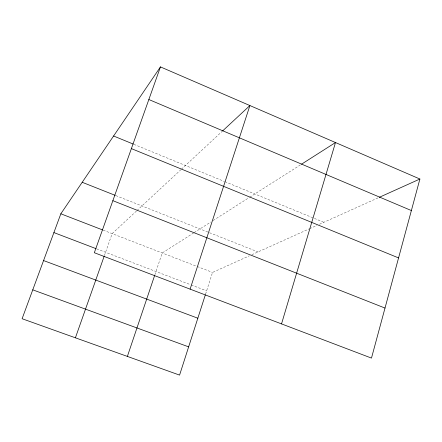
<?xml version="1.0" encoding="UTF-8"?>
<svg xmlns="http://www.w3.org/2000/svg" width="442" height="442" viewBox="0 0 442 442"><rect width="100%" height="100%" fill="white"/><g stroke="black" fill="none" stroke-linecap="round" stroke-linejoin="round"><path stroke-width="0.33" stroke-dasharray="2.21 1.66" d="M205.58 294.09L212.536 272.427L249.349 255.841M154.893 274.72L162.214 252.979L193.579 232.989M104.428 255.52L112.152 233.625L136.434 211.049M136.932 210.585L180.96 169.656M181.458 169.192L221.961 131.534M194.16 232.619L210.845 221.983M213.143 220.519L249.073 197.618M249.647 197.254L300.356 164.938M251.829 254.725L308.997 228.978M309.615 228.696L317.036 225.354M319.511 224.243L378.015 197.889M96.638 248.885L190.596 284.714M191.237 284.957L206.629 290.83M103.174 230.155L196.613 266.272M197.248 266.515L212.536 272.427M115.881 195.624L208.889 232.464M209.525 232.719L258.034 251.929M133.937 144.357L224.26 181.424M224.901 181.684L323.842 222.293"/><path stroke-width="0.66" d="M419.9 179.021L371.479 358.097L94.339 252.73L160.457 66.902L419.9 179.021L379.258 197.325M281.526 323.898L335.489 142.545L301.516 164.197M205.37 294.742L179.579 375.098L22.1 318.726L60.836 213.795L160.457 66.902M190.104 289.14L249.901 105.555L222.464 131.064M127.379 356.412L154.678 275.36M75.405 337.81L104.201 256.167M32.763 289.841L188.64 346.859M43.576 260.559L197.839 318.207M53.902 232.586L96.002 248.642M60.836 213.795L102.533 229.906M82.206 182.286L115.246 195.37M112.859 200.679L385.01 308.068M131.385 148.611L398.568 257.918M113.594 136.003L133.302 144.092M148.849 99.527L411.375 210.552"/></g></svg>
